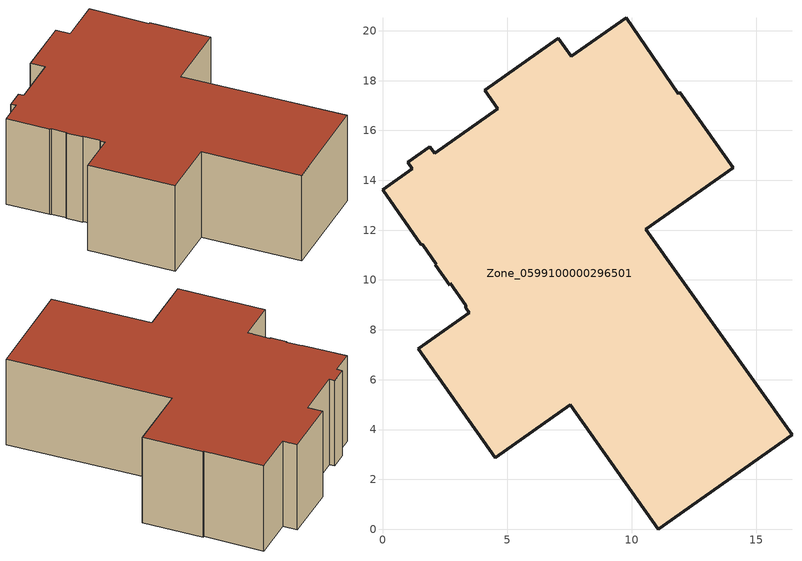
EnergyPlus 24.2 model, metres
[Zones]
Zone_0599100000296501
 floor ground (C_G): 3.34,8.88 3.33,8.99 2.71,9.87 2.7,9.79 2.12,10.61 2.16,10.64 1.61,11.41 1.54,11.43 0,13.61 1.2,14.46 1.01,14.72 1.9,15.34 2.09,15.08 4.63,16.87 4.1,17.61 7.06,19.7 7.57,18.98 9.79,20.52 11.86,17.48 11.93,17.53 14.07,14.5 10.57,12.03 16.43,3.79 11.07,0 7.54,5 4.52,2.87 1.44,7.24 3.48,8.68 z0.02
 wall outside (C_F): 14.07,14.5 11.93,17.53 11.86,17.48 9.79,20.52 7.57,18.98 7.06,19.7 4.1,17.61 4.63,16.87 2.09,15.08 1.9,15.34 1.01,14.72 1.2,14.46 0,13.61 1.54,11.43 1.61,11.41 2.16,10.64 2.12,10.61 2.7,9.79 2.71,9.87 3.33,8.99 3.34,8.88 3.48,8.68 1.44,7.24 4.52,2.87 7.54,5 11.07,0 16.43,3.79 10.57,12.03 14.07,14.5 z0.02:5.79
 roof outside (C_R): 3.33,8.99 3.34,8.88 3.48,8.68 1.44,7.24 4.52,2.87 7.54,5 11.07,0 16.43,3.79 10.57,12.03 14.07,14.5 11.93,17.53 11.86,17.48 9.79,20.52 7.57,18.98 7.06,19.7 4.1,17.61 4.63,16.87 2.09,15.08 1.9,15.34 1.01,14.72 1.2,14.46 0,13.61 1.54,11.43 1.61,11.41 2.16,10.64 2.12,10.61 2.7,9.79 2.71,9.87 z5.79
[BUILDING]
Pand.0599100000296501: North Axis=0; Terrain=City; Loads Convergence Tolerance Value=0.04; Temperature Convergence Tolerance Value=0.4; Solar Distribution=FullExterior; Maximum Number of Warmup Days=25; Minimum Number of Warmup Days=1
[Site:Location]
Rotterdam.The.Hague.AP_ZH_NLD Design_Conditions: Latitude=51.96; Longitude=4.45; Time Zone=1; Elevation=-4.5
[SITE:GROUNDTEMPERATURE:BUILDINGSURFACE]
18, 18, 18, 18, 18, 18, 18, 18, 18, 18, 18, 18
[MATERIAL] Thermal Absorptance=0.9; Solar Absorptance=0.7; Visible Absorptance=0.7
Name | Roughness | Thickness | Conductivity | Density | Specific Heat
G.D.1975-1991 | MediumSmooth | 0.15 | 0.288461 | 540 | 1210
F.D.1975-1991 | Rough | 0.3 | 0.230769 | 1920 | 840
R.D.1975-1991 | MediumRough | 0.2 | 0.153846 | 1500 | 1000
[CONSTRUCTION]
C_G: G.D.1975-1991
C_F: F.D.1975-1991
C_R: R.D.1975-1991
[ZONE]
Zone_0599100000296501: Type=1; Multiplier=1; Ceiling Height=Autocalculate; Volume=Autocalculate; Floor Area=autocalculate; Part of Total Floor Area=Yes
[ZONEINFILTRATION:DESIGNFLOWRATE]
Infil_Zone_0599100000296501: Zone or ZoneList or Space or SpaceList=Zone_0599100000296501; Schedule=AlwaysOn; Design Flow Rate Calculation Method=Flow/Area; Flow Rate per Floor Area=0.0042; Constant Term Coefficient=1; Temperature Term Coefficient=0; Velocity Term Coefficient=0; Velocity Squared Term Coefficient=0
[HVACTEMPLATE:ZONE:IDEALLOADSAIRSYSTEM]
Zone_0599100000296501: Maximum Heating Supply Air Temperature=50; Minimum Cooling Supply Air Temperature=13; Maximum Heating Supply Air Humidity Ratio=0.0156; Minimum Cooling Supply Air Humidity Ratio=0.0077; Heating Limit=NoLimit; Cooling Limit=NoLimit; Dehumidification Control Type=ConstantSensibleHeatRatio; Cooling Sensible Heat Ratio=0.7; Dehumidification Setpoint=60; Humidification Control Type=None; Humidification Setpoint=30; Outdoor Air Method=None; Outdoor Air Flow Rate per Person=0.00944; Outdoor Air Flow Rate per Zone Floor Area=0; Outdoor Air Flow Rate per Zone=0; Demand Controlled Ventilation Type=None; Outdoor Air Economizer Type=NoEconomizer; Heat Recovery Type=None; Sensible Heat Recovery Effectiveness=0.7; Latent Heat Recovery Effectiveness=0.65
[ZONECONTROL:THERMOSTAT]
ThermostatControl_Zone_0599100000296501: Zone or ZoneList=Zone_0599100000296501; Control Type Schedule=DualSetpointControlType; Control 1=Thermostat_Zone_0599100000296501; Temperature Difference Between Cutout And Setpoint=0
[THERMOSTATSETPOINT:DUALSETPOINT]
Thermostat_Zone_0599100000296501: Heating Setpoint Temperature Schedule=HeatingSetpoint_Zone_0599100000296501; Cooling Setpoint Temperature Schedule=CoolingSetpoint_Zone_0599100000296501
[SCHEDULE:COMPACT]
HeatingSetpoint_Zone_0599100000296501: Through: 12/31, For: AllDays, Until: 24:00, 21
CoolingSetpoint_Zone_0599100000296501: Through: 12/31, For: AllDays, Until: 24:00, 24
DualSetpointControlType: Through: 12/31, For: AllDays, Until: 24:00, 4
AlwaysOn: Through: 12/31, For: AllDays, Until: 24:00, 1
